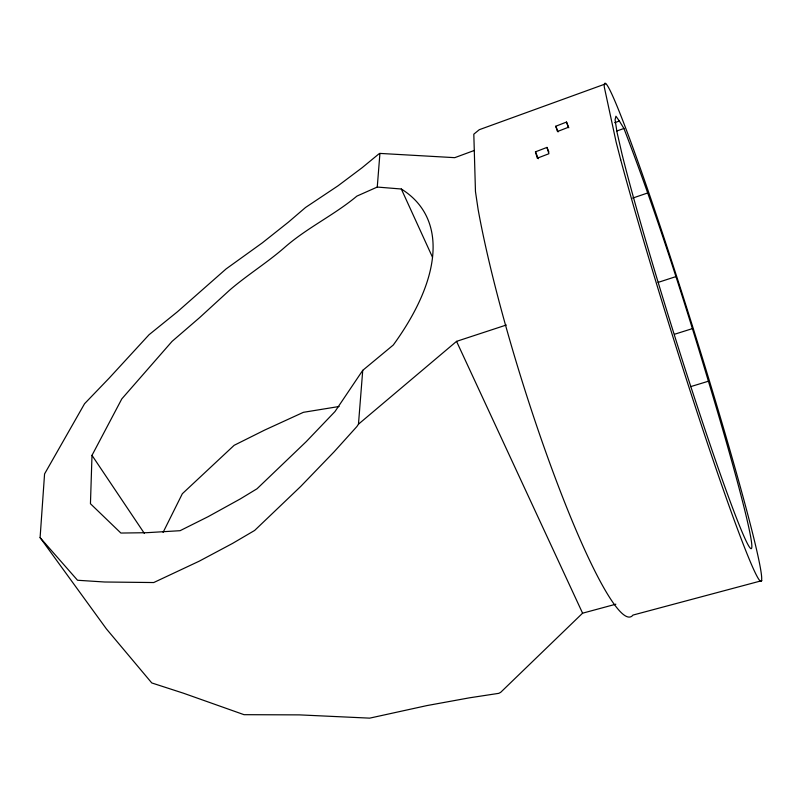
<?xml version="1.0" encoding="UTF-8"?>
<svg xmlns="http://www.w3.org/2000/svg" width="802" height="802" viewBox="0 0 802 802"><rect width="100%" height="100%" fill="white"/><g stroke="black" fill="none" stroke-linecap="round" stroke-linejoin="round"><path stroke-width="1.2" d="M91.999 455.346L90.446 503.726L120.881 533.049L146.736 532.698L180.079 530.693L208.079 516.699L240.309 498.914L257.021 488.769L306.234 441.631L335.015 411.526L362.735 370.354L393.261 345.04A313.943 138.666 -30.6 0 0 401.321 189.011L377.261 187.056L356.89 196.109C333.903 215.337 306.294 228.139 283.948 248.029C266.595 263.066 246.896 275.246 229.572 290.194L199.618 317.622L172.059 341.381L121.804 398.895L91.999 455.346L144.35 533.38M615.856 604.197L582.593 613.189L500.699 692.316L498.804 693.339L469.411 697.83L426.905 705.59L369.692 718.141L299.487 714.883L244.039 714.682L183.488 693.219L151.768 682.943L106.395 628.888L40.1 537.621L44.571 473.922L84.561 403.717L109.252 378.043L149.052 334.725L177.442 311.767L226.084 268.931L262.354 242.836L288.459 222.114L305.552 207.467L338.043 185.793L362.183 167.668L378.855 153.934L379.927 153.413L454.754 157.663L474.363 150.435M40.1 537.621L77.533 580.257L104.601 582.001L153.733 582.543L199.267 561.159L232.57 543.405L254.635 530.453L300.65 486.503L334.133 451.777L356.91 426.524L358.464 424.188L362.735 370.354M377.261 187.056L379.927 153.413M163.077 532.418L182.335 493.731L234.144 445.31L264.63 430.093L303.397 412.318L339.086 406.504M358.464 424.188L456.549 341.361L506.303 325.021M566.513 122.054L568.307 127.307L557.49 131.508L555.776 126.235L566.513 122.054L568.818 127.789M546.974 147.408L548.899 153.733L537.28 158.195L535.455 151.839L546.974 147.408L548.889 152.009M605.61 83.859L479.295 129.693L473.812 134.175L475.466 191.558L478.122 209.452A255.186 32.872 72.6 0 0 558.212 485.741A255.186 32.872 72.6 0 0 632.948 615.084L761.9 580.648M614.663 122.686L619.355 121.022L623.926 128.48C655.805 211.427 682.913 296.118 708.417 381.221A226.926 9.464 72.6 0 1 734.02 511.676A226.926 9.464 72.6 0 1 622.021 154.134L617.049 132.36L615.074 119.769L615.926 116.19L619.355 121.022M616.898 130.967L623.926 128.48M632.638 198.104L647.916 192.901M658.091 282.404L675.956 276.6M674.662 334.213L692.497 328.599M690.582 386.654L708.417 381.221M456.549 341.361L582.593 613.189M401.321 189.011L432.499 257.252M535.455 151.839L538.353 158.726M555.776 126.235L558.092 131.919M620.698 159.778L616.126 142.064L604.267 86.897A261.091 10.927 72.6 0 1 705.981 369.632A261.091 10.927 72.6 0 1 748.035 556.267A261.091 10.927 72.6 0 1 620.698 159.778"/></g></svg>
